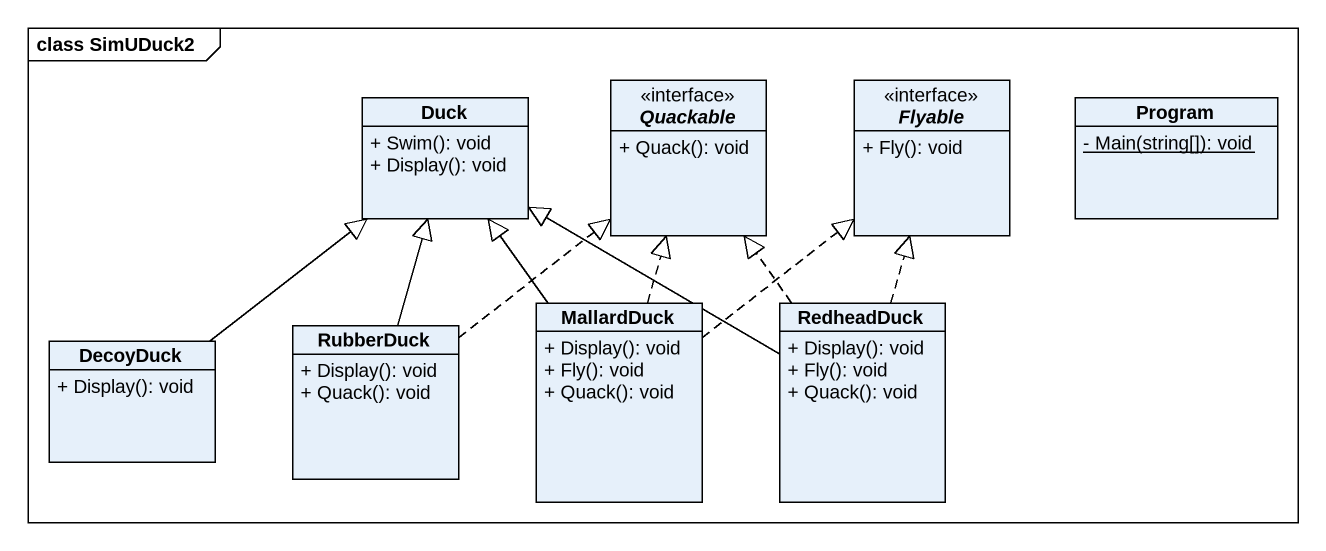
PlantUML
@startuml
mainframe class SimUDuck2
hide circle
hide empty members
skinparam classAttributeIconSize 0
class Duck {
  + Swim(): void
  + Display(): void
}
interface Quackable <<interface>> {
  + Quack(): void
}
interface Flyable <<interface>> {
  + Fly(): void
}
class Program {
  {static} - Main(string[]): void
}
class DecoyDuck {
  + Display(): void
}
class RubberDuck {
  + Display(): void
  + Quack(): void
}
class MallardDuck {
  + Display(): void
  + Fly(): void
  + Quack(): void
}
class RedheadDuck {
  + Display(): void
  + Fly(): void
  + Quack(): void
}
DecoyDuck -up-|> Duck
RubberDuck -up-|> Duck
RubberDuck .up.|> Quackable
MallardDuck -up-|> Duck
MallardDuck .up.|> Quackable
MallardDuck .up.|> Flyable
RedheadDuck -left-|> Duck
RedheadDuck .up.|> Quackable
RedheadDuck .up.|> Flyable
@enduml
